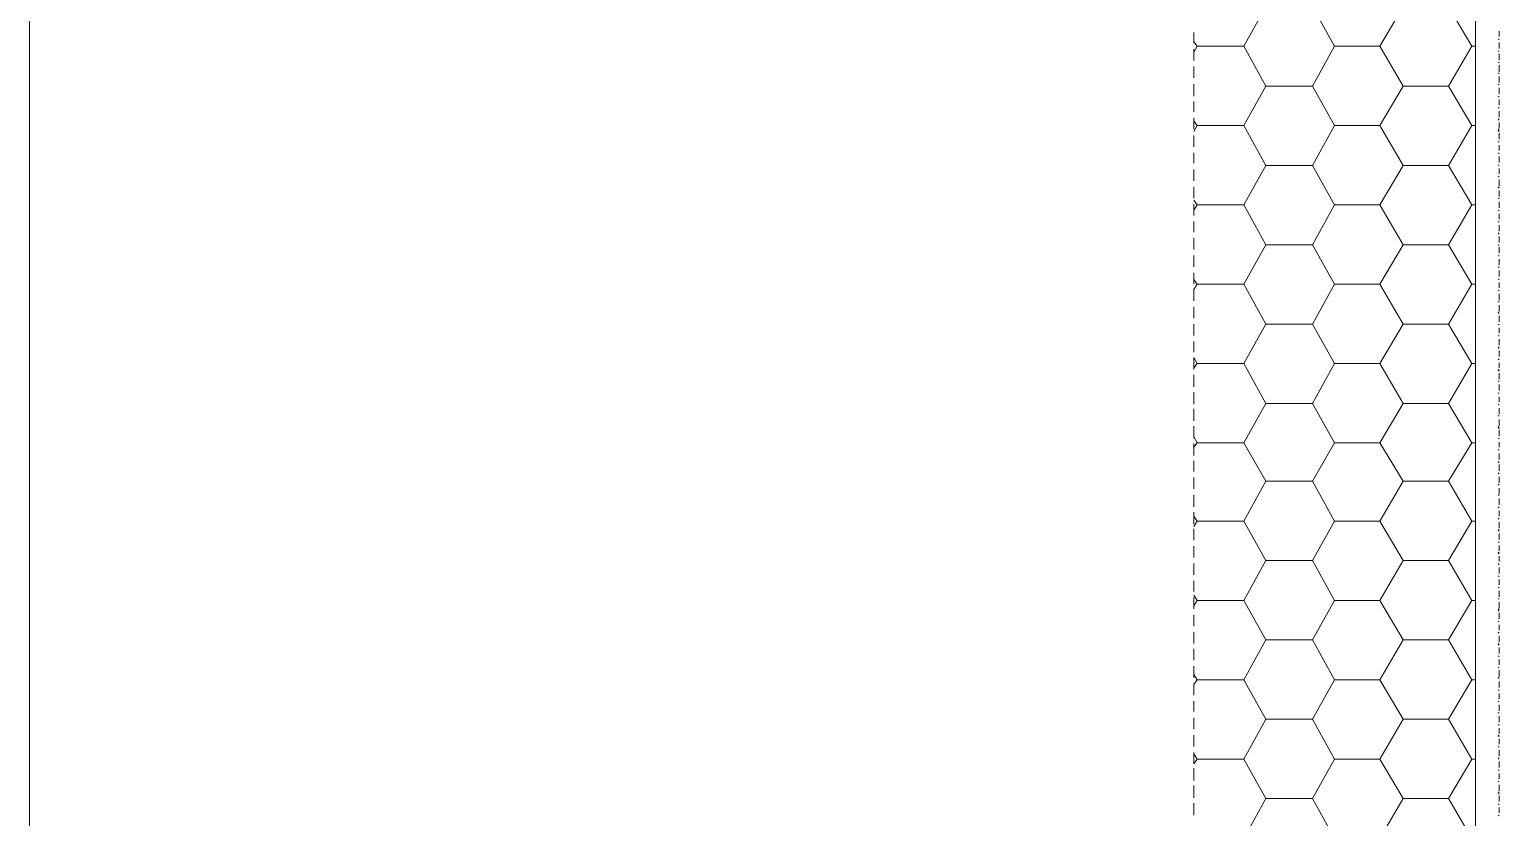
# Model space of a CAD drawing. Header units: millimetres. Extents: x 2928 to 3112, y 1220 to 1280.
# Drawn here: x 3049.205 to 3052.449, y 1269.872 to 1271.597 of the extents above; entities that cross this region are included whole.
import ezdxf

# ---------------------------------------------------------------- set-up
doc = ezdxf.new("R2010")
doc.units = ezdxf.units.MM

msp = doc.modelspace()

# ---------------------------------------------------------------- linework, layer by layer
at = {"color": 7, "linetype": 'Continuous', "lineweight": 20, "true_color": 0x000007}
msp.add_lwpolyline([(3050.32489, 1258.80136), (3049.20514, 1258.80136), (3049.20514, 1278.52352), (3074.72122, 1278.52352), (3074.72122, 1258.80136), (3060.82607, 1258.80136)], dxfattribs=at)
at = {"color": 7, "linetype": 'Continuous', "lineweight": 5, "true_color": 0x000007}
msp.add_lwpolyline([(3051.19324, 1274.95752), (3052.37253, 1274.95752), (3052.37253, 1268.15632), (3051.75559, 1268.15632)], dxfattribs=at)
at = {"color": 9, "linetype": 'Continuous', "lineweight": 13, "true_color": 0xbababa}
for points in [[(3051.86476, 1271.56023), (3051.91272, 1271.64624), (3051.91272, 1271.64624)], [(3052.06324, 1271.56023), (3052.01527, 1271.64624), (3052.01527, 1271.64624)], [(3052.16248, 1271.56023), (3052.21375, 1271.64624), (3052.21375, 1271.64624)], [(3052.36426, 1271.56023), (3052.31299, 1271.64624), (3052.31299, 1271.64624)], [(3051.76221, 1271.56023), (3051.75559, 1271.57016), (3051.75559, 1271.57016)], [(3051.75559, 1271.547), (3051.76221, 1271.56023), (3051.76221, 1271.56023)], [(3051.76221, 1271.56023), (3051.86476, 1271.56023), (3051.86476, 1271.56023)], [(3051.91272, 1271.47257), (3051.86476, 1271.56023), (3051.86476, 1271.56023)], [(3052.01527, 1271.47257), (3052.06324, 1271.56023), (3052.06324, 1271.56023)], [(3052.06324, 1271.56023), (3052.16248, 1271.56023), (3052.16248, 1271.56023)], [(3052.21375, 1271.47257), (3052.16248, 1271.56023), (3052.16248, 1271.56023)], [(3052.31299, 1271.47257), (3052.36426, 1271.56023), (3052.36426, 1271.56023)], [(3052.36426, 1271.56023), (3052.37253, 1271.56023), (3052.37253, 1271.56023)], [(3051.86476, 1271.38656), (3051.91272, 1271.47257), (3051.91272, 1271.47257)], [(3051.91272, 1271.47257), (3052.01527, 1271.47257), (3052.01527, 1271.47257)], [(3052.06324, 1271.38656), (3052.01527, 1271.47257), (3052.01527, 1271.47257)], [(3052.16248, 1271.38656), (3052.21375, 1271.47257), (3052.21375, 1271.47257)], [(3052.21375, 1271.47257), (3052.31299, 1271.47257), (3052.31299, 1271.47257)], [(3052.36426, 1271.38656), (3052.31299, 1271.47257), (3052.31299, 1271.47257)], [(3051.76221, 1271.38656), (3051.75559, 1271.39649), (3051.75559, 1271.39649)], [(3051.75559, 1271.37333), (3051.76221, 1271.38656), (3051.76221, 1271.38656)], [(3051.76221, 1271.38656), (3051.86476, 1271.38656), (3051.86476, 1271.38656)], [(3051.91272, 1271.2989), (3051.86476, 1271.38656), (3051.86476, 1271.38656)], [(3052.01527, 1271.2989), (3052.06324, 1271.38656), (3052.06324, 1271.38656)], [(3052.06324, 1271.38656), (3052.16248, 1271.38656), (3052.16248, 1271.38656)], [(3052.21375, 1271.2989), (3052.16248, 1271.38656), (3052.16248, 1271.38656)], [(3052.31299, 1271.2989), (3052.36426, 1271.38656), (3052.36426, 1271.38656)], [(3052.36426, 1271.38656), (3052.37253, 1271.38656), (3052.37253, 1271.38656)], [(3051.86476, 1271.21289), (3051.91272, 1271.2989), (3051.91272, 1271.2989)], [(3051.91272, 1271.2989), (3052.01527, 1271.2989), (3052.01527, 1271.2989)], [(3052.06324, 1271.21289), (3052.01527, 1271.2989), (3052.01527, 1271.2989)], [(3052.16248, 1271.21289), (3052.21375, 1271.2989), (3052.21375, 1271.2989)], [(3052.21375, 1271.2989), (3052.31299, 1271.2989), (3052.31299, 1271.2989)], [(3052.36426, 1271.21289), (3052.31299, 1271.2989), (3052.31299, 1271.2989)], [(3051.76221, 1271.21289), (3051.75559, 1271.22282), (3051.75559, 1271.22282)], [(3051.75559, 1271.20132), (3051.76221, 1271.21289), (3051.76221, 1271.21289)], [(3051.76221, 1271.21289), (3051.86476, 1271.21289), (3051.86476, 1271.21289)], [(3051.91272, 1271.12523), (3051.86476, 1271.21289), (3051.86476, 1271.21289)], [(3052.01527, 1271.12523), (3052.06324, 1271.21289), (3052.06324, 1271.21289)], [(3052.06324, 1271.21289), (3052.16248, 1271.21289), (3052.16248, 1271.21289)], [(3052.21375, 1271.12523), (3052.16248, 1271.21289), (3052.16248, 1271.21289)], [(3052.31299, 1271.12523), (3052.36426, 1271.21289), (3052.36426, 1271.21289)], [(3052.36426, 1271.21289), (3052.37253, 1271.21289), (3052.37253, 1271.21289)], [(3051.86476, 1271.03922), (3051.91272, 1271.12523), (3051.91272, 1271.12523)], [(3051.91272, 1271.12523), (3052.01527, 1271.12523), (3052.01527, 1271.12523)], [(3052.06324, 1271.03922), (3052.01527, 1271.12523), (3052.01527, 1271.12523)], [(3052.16248, 1271.03922), (3052.21375, 1271.12523), (3052.21375, 1271.12523)], [(3052.21375, 1271.12523), (3052.31299, 1271.12523), (3052.31299, 1271.12523)], [(3052.36426, 1271.03922), (3052.31299, 1271.12523), (3052.31299, 1271.12523)], [(3051.76221, 1271.03922), (3051.75559, 1271.04915), (3051.75559, 1271.04915)], [(3051.75559, 1271.02765), (3051.76221, 1271.03922), (3051.76221, 1271.03922)], [(3051.76221, 1271.03922), (3051.86476, 1271.03922), (3051.86476, 1271.03922)], [(3051.91272, 1270.95156), (3051.86476, 1271.03922), (3051.86476, 1271.03922)], [(3052.01527, 1270.95156), (3052.06324, 1271.03922), (3052.06324, 1271.03922)], [(3052.06324, 1271.03922), (3052.16248, 1271.03922), (3052.16248, 1271.03922)], [(3052.21375, 1270.95156), (3052.16248, 1271.03922), (3052.16248, 1271.03922)], [(3052.31299, 1270.95156), (3052.36426, 1271.03922), (3052.36426, 1271.03922)], [(3052.36426, 1271.03922), (3052.37253, 1271.03922), (3052.37253, 1271.03922)], [(3051.86476, 1270.86556), (3051.91272, 1270.95156), (3051.91272, 1270.95156)], [(3051.91272, 1270.95156), (3052.01527, 1270.95156), (3052.01527, 1270.95156)], [(3052.06324, 1270.86556), (3052.01527, 1270.95156), (3052.01527, 1270.95156)], [(3052.16248, 1270.86556), (3052.21375, 1270.95156), (3052.21375, 1270.95156)], [(3052.21375, 1270.95156), (3052.31299, 1270.95156), (3052.31299, 1270.95156)], [(3052.36426, 1270.86556), (3052.31299, 1270.95156), (3052.31299, 1270.95156)], [(3051.76221, 1270.86556), (3051.75559, 1270.87879), (3051.75559, 1270.87879)], [(3051.75559, 1270.85563), (3051.76221, 1270.86556), (3051.76221, 1270.86556)], [(3051.76221, 1270.86556), (3051.86476, 1270.86556), (3051.86476, 1270.86556)], [(3051.91272, 1270.77789), (3051.86476, 1270.86556), (3051.86476, 1270.86556)], [(3052.01527, 1270.77789), (3052.06324, 1270.86556), (3052.06324, 1270.86556)], [(3052.06324, 1270.86556), (3052.16248, 1270.86556), (3052.16248, 1270.86556)], [(3052.21375, 1270.77789), (3052.16248, 1270.86556), (3052.16248, 1270.86556)], [(3052.31299, 1270.77789), (3052.36426, 1270.86556), (3052.36426, 1270.86556)], [(3052.36426, 1270.86556), (3052.37253, 1270.86556), (3052.37253, 1270.86556)], [(3051.86476, 1270.69189), (3051.91272, 1270.77789), (3051.91272, 1270.77789)], [(3051.91272, 1270.77789), (3052.01527, 1270.77789), (3052.01527, 1270.77789)], [(3052.06324, 1270.69189), (3052.01527, 1270.77789), (3052.01527, 1270.77789)], [(3052.16248, 1270.69189), (3052.21375, 1270.77789), (3052.21375, 1270.77789)], [(3052.21375, 1270.77789), (3052.31299, 1270.77789), (3052.31299, 1270.77789)], [(3052.36426, 1270.69189), (3052.31299, 1270.77789), (3052.31299, 1270.77789)], [(3051.76221, 1270.69189), (3051.75559, 1270.70512), (3051.75559, 1270.70512)], [(3051.75559, 1270.68196), (3051.76221, 1270.69189), (3051.76221, 1270.69189)], [(3051.76221, 1270.69189), (3051.86476, 1270.69189), (3051.86476, 1270.69189)], [(3051.91272, 1270.60753), (3051.86476, 1270.69189), (3051.86476, 1270.69189)], [(3052.01527, 1270.60753), (3052.06324, 1270.69189), (3052.06324, 1270.69189)], [(3052.06324, 1270.69189), (3052.16248, 1270.69189), (3052.16248, 1270.69189)], [(3052.21375, 1270.60753), (3052.16248, 1270.69189), (3052.16248, 1270.69189)], [(3052.31299, 1270.60753), (3052.36426, 1270.69189), (3052.36426, 1270.69189)], [(3052.36426, 1270.69189), (3052.37253, 1270.69189), (3052.37253, 1270.69189)], [(3051.86476, 1270.51987), (3051.91272, 1270.60753), (3051.91272, 1270.60753)], [(3051.91272, 1270.60753), (3052.01527, 1270.60753), (3052.01527, 1270.60753)], [(3052.06324, 1270.51987), (3052.01527, 1270.60753), (3052.01527, 1270.60753)], [(3052.16248, 1270.51987), (3052.21375, 1270.60753), (3052.21375, 1270.60753)], [(3052.21375, 1270.60753), (3052.31299, 1270.60753), (3052.31299, 1270.60753)], [(3052.36426, 1270.51987), (3052.31299, 1270.60753), (3052.31299, 1270.60753)], [(3051.76221, 1270.51987), (3051.75559, 1270.53145), (3051.75559, 1270.53145)], [(3051.75559, 1270.50829), (3051.76221, 1270.51987), (3051.76221, 1270.51987)], [(3051.76221, 1270.51987), (3051.86476, 1270.51987), (3051.86476, 1270.51987)], [(3051.91272, 1270.43387), (3051.86476, 1270.51987), (3051.86476, 1270.51987)], [(3052.01527, 1270.43387), (3052.06324, 1270.51987), (3052.06324, 1270.51987)], [(3052.06324, 1270.51987), (3052.16248, 1270.51987), (3052.16248, 1270.51987)], [(3052.21375, 1270.43387), (3052.16248, 1270.51987), (3052.16248, 1270.51987)], [(3052.31299, 1270.43387), (3052.36426, 1270.51987), (3052.36426, 1270.51987)], [(3052.36426, 1270.51987), (3052.37253, 1270.51987), (3052.37253, 1270.51987)], [(3051.86476, 1270.3462), (3051.91272, 1270.43387), (3051.91272, 1270.43387)], [(3051.91272, 1270.43387), (3052.01527, 1270.43387), (3052.01527, 1270.43387)], [(3052.06324, 1270.3462), (3052.01527, 1270.43387), (3052.01527, 1270.43387)], [(3052.16248, 1270.3462), (3052.21375, 1270.43387), (3052.21375, 1270.43387)], [(3052.21375, 1270.43387), (3052.31299, 1270.43387), (3052.31299, 1270.43387)], [(3052.36426, 1270.3462), (3052.31299, 1270.43387), (3052.31299, 1270.43387)], [(3051.76221, 1270.3462), (3051.75559, 1270.35778), (3051.75559, 1270.35778)], [(3051.75559, 1270.33463), (3051.76221, 1270.3462), (3051.76221, 1270.3462)], [(3051.76221, 1270.3462), (3051.86476, 1270.3462), (3051.86476, 1270.3462)], [(3051.91272, 1270.2602), (3051.86476, 1270.3462), (3051.86476, 1270.3462)], [(3052.01527, 1270.2602), (3052.06324, 1270.3462), (3052.06324, 1270.3462)], [(3052.06324, 1270.3462), (3052.16248, 1270.3462), (3052.16248, 1270.3462)], [(3052.21375, 1270.2602), (3052.16248, 1270.3462), (3052.16248, 1270.3462)], [(3052.31299, 1270.2602), (3052.36426, 1270.3462), (3052.36426, 1270.3462)], [(3052.36426, 1270.3462), (3052.37253, 1270.3462), (3052.37253, 1270.3462)], [(3051.86476, 1270.17253), (3051.91272, 1270.2602), (3051.91272, 1270.2602)], [(3051.91272, 1270.2602), (3052.01527, 1270.2602), (3052.01527, 1270.2602)], [(3052.06324, 1270.17253), (3052.01527, 1270.2602), (3052.01527, 1270.2602)], [(3052.16248, 1270.17253), (3052.21375, 1270.2602), (3052.21375, 1270.2602)], [(3052.21375, 1270.2602), (3052.31299, 1270.2602), (3052.31299, 1270.2602)], [(3052.36426, 1270.17253), (3052.31299, 1270.2602), (3052.31299, 1270.2602)], [(3051.76221, 1270.17253), (3051.75559, 1270.18411), (3051.75559, 1270.18411)], [(3051.75559, 1270.16261), (3051.76221, 1270.17253), (3051.76221, 1270.17253)], [(3051.76221, 1270.17253), (3051.86476, 1270.17253), (3051.86476, 1270.17253)], [(3051.91272, 1270.08653), (3051.86476, 1270.17253), (3051.86476, 1270.17253)], [(3052.01527, 1270.08653), (3052.06324, 1270.17253), (3052.06324, 1270.17253)], [(3052.06324, 1270.17253), (3052.16248, 1270.17253), (3052.16248, 1270.17253)], [(3052.21375, 1270.08653), (3052.16248, 1270.17253), (3052.16248, 1270.17253)], [(3052.31299, 1270.08653), (3052.36426, 1270.17253), (3052.36426, 1270.17253)], [(3052.36426, 1270.17253), (3052.37253, 1270.17253), (3052.37253, 1270.17253)], [(3051.86476, 1269.99887), (3051.91272, 1270.08653), (3051.91272, 1270.08653)], [(3051.91272, 1270.08653), (3052.01527, 1270.08653), (3052.01527, 1270.08653)], [(3052.06324, 1269.99887), (3052.01527, 1270.08653), (3052.01527, 1270.08653)], [(3052.16248, 1269.99887), (3052.21375, 1270.08653), (3052.21375, 1270.08653)], [(3052.21375, 1270.08653), (3052.31299, 1270.08653), (3052.31299, 1270.08653)], [(3052.36426, 1269.99887), (3052.31299, 1270.08653), (3052.31299, 1270.08653)], [(3051.76221, 1269.99887), (3051.75559, 1270.01044), (3051.75559, 1270.01044)], [(3051.75559, 1269.98894), (3051.76221, 1269.99887), (3051.76221, 1269.99887)], [(3051.76221, 1269.99887), (3051.86476, 1269.99887), (3051.86476, 1269.99887)], [(3051.91272, 1269.91286), (3051.86476, 1269.99887), (3051.86476, 1269.99887)], [(3052.01527, 1269.91286), (3052.06324, 1269.99887), (3052.06324, 1269.99887)], [(3052.06324, 1269.99887), (3052.16248, 1269.99887), (3052.16248, 1269.99887)], [(3052.21375, 1269.91286), (3052.16248, 1269.99887), (3052.16248, 1269.99887)], [(3052.31299, 1269.91286), (3052.36426, 1269.99887), (3052.36426, 1269.99887)], [(3052.36426, 1269.99887), (3052.37253, 1269.99887), (3052.37253, 1269.99887)], [(3051.86476, 1269.8252), (3051.91272, 1269.91286), (3051.91272, 1269.91286)], [(3051.91272, 1269.91286), (3052.01527, 1269.91286), (3052.01527, 1269.91286)], [(3052.06324, 1269.8252), (3052.01527, 1269.91286), (3052.01527, 1269.91286)], [(3052.16248, 1269.8252), (3052.21375, 1269.91286), (3052.21375, 1269.91286)], [(3052.21375, 1269.91286), (3052.31299, 1269.91286), (3052.31299, 1269.91286)], [(3052.36426, 1269.8252), (3052.31299, 1269.91286), (3052.31299, 1269.91286)]]:
    msp.add_lwpolyline(points, dxfattribs=at)
at = {"color": 252, "linetype": 'Continuous', "lineweight": 13, "true_color": 0x989898}
for points in [[(3051.75559, 1271.59), (3051.75559, 1271.56685), (3051.75559, 1271.56685)], [(3052.42381, 1271.57512), (3052.42215, 1271.57677), (3052.42215, 1271.57677)], [(3052.42381, 1271.57512), (3052.42215, 1271.57677), (3052.42215, 1271.57677)], [(3052.42381, 1271.58173), (3052.42381, 1271.59331), (3052.42381, 1271.59331)], [(3052.42381, 1271.58173), (3052.42381, 1271.59331), (3052.42381, 1271.59331)], [(3051.75559, 1271.55362), (3051.75559, 1271.52881), (3051.75559, 1271.52881)], [(3052.42381, 1271.54865), (3052.42215, 1271.55031), (3052.42215, 1271.55031)], [(3052.42381, 1271.54865), (3052.42215, 1271.55031), (3052.42215, 1271.55031)], [(3052.42381, 1271.55527), (3052.42381, 1271.5685), (3052.42381, 1271.5685)], [(3052.42381, 1271.55527), (3052.42381, 1271.5685), (3052.42381, 1271.5685)], [(3052.42381, 1271.53046), (3052.42381, 1271.54369), (3052.42381, 1271.54369)], [(3052.42381, 1271.53046), (3052.42381, 1271.54369), (3052.42381, 1271.54369)], [(3051.75559, 1271.51557), (3051.75559, 1271.49076), (3051.75559, 1271.49076)], [(3052.42381, 1271.52384), (3052.42215, 1271.5255), (3052.42215, 1271.5255)], [(3052.42381, 1271.52384), (3052.42215, 1271.5255), (3052.42215, 1271.5255)], [(3052.42381, 1271.5073), (3052.42381, 1271.51888), (3052.42381, 1271.51888)], [(3052.42381, 1271.504), (3052.42381, 1271.51723), (3052.42381, 1271.51723)], [(3051.75559, 1271.47753), (3051.75559, 1271.45107), (3051.75559, 1271.45107)], [(3052.42381, 1271.50069), (3052.42215, 1271.50234), (3052.42215, 1271.50234)], [(3052.42381, 1271.50069), (3052.42215, 1271.50234), (3052.42215, 1271.50234)], [(3052.42381, 1271.47588), (3052.42215, 1271.47753), (3052.42215, 1271.47753)], [(3052.42381, 1271.47588), (3052.42215, 1271.47753), (3052.42215, 1271.47753)], [(3052.42381, 1271.48084), (3052.42381, 1271.49407), (3052.42381, 1271.49407)], [(3052.42381, 1271.48084), (3052.42381, 1271.49407), (3052.42381, 1271.49407)], [(3052.42381, 1271.44941), (3052.42215, 1271.45107), (3052.42215, 1271.45107)], [(3052.42381, 1271.44941), (3052.42215, 1271.45107), (3052.42215, 1271.45107)], [(3052.42381, 1271.45603), (3052.42381, 1271.46926), (3052.42381, 1271.46926)], [(3052.42381, 1271.45603), (3052.42381, 1271.46926), (3052.42381, 1271.46926)], [(3052.42381, 1271.43122), (3052.42381, 1271.4428), (3052.42381, 1271.4428)], [(3052.42381, 1271.43122), (3052.42381, 1271.4428), (3052.42381, 1271.4428)], [(3051.75559, 1271.43949), (3051.75559, 1271.41633), (3051.75559, 1271.41633)], [(3052.42381, 1271.4246), (3052.42215, 1271.42626), (3052.42215, 1271.42626)], [(3052.42381, 1271.4246), (3052.42215, 1271.42626), (3052.42215, 1271.42626)], [(3052.42381, 1271.40476), (3052.42381, 1271.41799), (3052.42381, 1271.41799)], [(3052.42381, 1271.40476), (3052.42381, 1271.41799), (3052.42381, 1271.41799)], [(3051.75559, 1271.4031), (3051.75559, 1271.37829), (3051.75559, 1271.37829)], [(3052.42381, 1271.39814), (3052.42215, 1271.40145), (3052.42215, 1271.40145)], [(3052.42381, 1271.39814), (3052.42215, 1271.40145), (3052.42215, 1271.40145)], [(3052.42381, 1271.37498), (3052.42215, 1271.37829), (3052.42215, 1271.37829)], [(3052.42381, 1271.37995), (3052.42381, 1271.39318), (3052.42381, 1271.39318)], [(3052.42381, 1271.3816), (3052.42381, 1271.39318), (3052.42381, 1271.39318)], [(3051.75559, 1271.36506), (3051.75559, 1271.34025), (3051.75559, 1271.34025)], [(3052.42381, 1271.37333), (3052.42215, 1271.37498), (3052.42215, 1271.37498)], [(3052.42381, 1271.35017), (3052.42215, 1271.35183), (3052.42215, 1271.35183)], [(3052.42381, 1271.35017), (3052.42215, 1271.35183), (3052.42215, 1271.35183)], [(3052.42381, 1271.35679), (3052.42381, 1271.37002), (3052.42381, 1271.37002)], [(3052.42381, 1271.35679), (3052.42381, 1271.37002), (3052.42381, 1271.37002)], [(3052.42381, 1271.33198), (3052.42381, 1271.34356), (3052.42381, 1271.34356)], [(3052.42381, 1271.33198), (3052.42381, 1271.34356), (3052.42381, 1271.34356)], [(3051.75559, 1271.32702), (3051.75559, 1271.30386), (3051.75559, 1271.30386)], [(3052.42381, 1271.32536), (3052.42215, 1271.32702), (3052.42215, 1271.32702)], [(3052.42381, 1271.32536), (3052.42215, 1271.32702), (3052.42215, 1271.32702)], [(3052.42381, 1271.30552), (3052.42381, 1271.31875), (3052.42381, 1271.31875)], [(3052.42381, 1271.30552), (3052.42381, 1271.31875), (3052.42381, 1271.31875)], [(3051.75559, 1271.29063), (3051.75559, 1271.26582), (3051.75559, 1271.26582)], [(3052.42381, 1271.2989), (3052.42215, 1271.30055), (3052.42215, 1271.30055)], [(3052.42381, 1271.2989), (3052.42215, 1271.30055), (3052.42215, 1271.30055)], [(3052.42381, 1271.28071), (3052.42381, 1271.29229), (3052.42381, 1271.29229)], [(3052.42381, 1271.28071), (3052.42381, 1271.29229), (3052.42381, 1271.29229)], [(3051.75559, 1271.25259), (3051.75559, 1271.22778), (3051.75559, 1271.22778)], [(3052.42381, 1271.27409), (3052.42215, 1271.27575), (3052.42215, 1271.27575)], [(3052.42381, 1271.27409), (3052.42215, 1271.27575), (3052.42215, 1271.27575)], [(3052.42381, 1271.25094), (3052.42215, 1271.25259), (3052.42215, 1271.25259)], [(3052.42381, 1271.24928), (3052.42215, 1271.25094), (3052.42215, 1271.25094)], [(3052.42381, 1271.25424), (3052.42381, 1271.26748), (3052.42381, 1271.26748)], [(3052.42381, 1271.25755), (3052.42381, 1271.26748), (3052.42381, 1271.26748)], [(3051.75559, 1271.21455), (3051.75559, 1271.18974), (3051.75559, 1271.18974)], [(3052.42381, 1271.22613), (3052.42215, 1271.22778), (3052.42215, 1271.22778)], [(3052.42381, 1271.22613), (3052.42215, 1271.22778), (3052.42215, 1271.22778)], [(3052.42381, 1271.23109), (3052.42381, 1271.24432), (3052.42381, 1271.24432)], [(3052.42381, 1271.23109), (3052.42381, 1271.24267), (3052.42381, 1271.24267)], [(3052.42381, 1271.20628), (3052.42381, 1271.21951), (3052.42381, 1271.21951)], [(3052.42381, 1271.20628), (3052.42381, 1271.21951), (3052.42381, 1271.21951)], [(3052.42381, 1271.19966), (3052.42215, 1271.20132), (3052.42215, 1271.20132)], [(3052.42381, 1271.19966), (3052.42215, 1271.20132), (3052.42215, 1271.20132)], [(3052.42381, 1271.18147), (3052.42381, 1271.19305), (3052.42381, 1271.19305)], [(3052.42381, 1271.18147), (3052.42381, 1271.19305), (3052.42381, 1271.19305)], [(3051.75559, 1271.17651), (3051.75559, 1271.15335), (3051.75559, 1271.15335)], [(3052.42381, 1271.17485), (3052.42215, 1271.17651), (3052.42215, 1271.17651)], [(3052.42381, 1271.17485), (3052.42215, 1271.17651), (3052.42215, 1271.17651)], [(3052.42381, 1271.14839), (3052.42215, 1271.1517), (3052.42215, 1271.1517)], [(3052.42381, 1271.14839), (3052.42215, 1271.1517), (3052.42215, 1271.1517)], [(3052.42381, 1271.155), (3052.42381, 1271.16824), (3052.42381, 1271.16824)], [(3052.42381, 1271.155), (3052.42381, 1271.16824), (3052.42381, 1271.16824)], [(3051.75559, 1271.14012), (3051.75559, 1271.11531), (3051.75559, 1271.11531)], [(3052.42381, 1271.12358), (3052.42215, 1271.12523), (3052.42215, 1271.12523)], [(3052.42381, 1271.12358), (3052.42215, 1271.12523), (3052.42215, 1271.12523)], [(3052.42381, 1271.13019), (3052.42381, 1271.14343), (3052.42381, 1271.14343)], [(3052.42381, 1271.13019), (3052.42381, 1271.14343), (3052.42381, 1271.14343)], [(3052.42381, 1271.10704), (3052.42381, 1271.12027), (3052.42381, 1271.12027)], [(3052.42381, 1271.10704), (3052.42381, 1271.11696), (3052.42381, 1271.11696)], [(3051.75559, 1271.10208), (3051.75559, 1271.07727), (3051.75559, 1271.07727)], [(3052.42381, 1271.10042), (3052.42215, 1271.10208), (3052.42215, 1271.10208)], [(3052.42381, 1271.10042), (3052.42215, 1271.10208), (3052.42215, 1271.10208)], [(3052.42381, 1271.08057), (3052.42381, 1271.09381), (3052.42381, 1271.09381)], [(3052.42381, 1271.08057), (3052.42381, 1271.09381), (3052.42381, 1271.09381)], [(3051.75559, 1271.06403), (3051.75559, 1271.03922), (3051.75559, 1271.03922)], [(3052.42381, 1271.07561), (3052.42215, 1271.07727), (3052.42215, 1271.07727)], [(3052.42381, 1271.07561), (3052.42215, 1271.07727), (3052.42215, 1271.07727)], [(3052.42381, 1271.05576), (3052.42381, 1271.069), (3052.42381, 1271.069)], [(3052.42381, 1271.05576), (3052.42381, 1271.069), (3052.42381, 1271.069)], [(3051.75559, 1271.02765), (3051.75559, 1271.00284), (3051.75559, 1271.00284)], [(3052.42381, 1271.04915), (3052.42215, 1271.0508), (3052.42215, 1271.0508)], [(3052.42381, 1271.04915), (3052.42215, 1271.0508), (3052.42215, 1271.0508)], [(3052.42381, 1271.02434), (3052.42215, 1271.02599), (3052.42215, 1271.02599)], [(3052.42381, 1271.02434), (3052.42215, 1271.02599), (3052.42215, 1271.02599)], [(3052.42381, 1271.03095), (3052.42381, 1271.04253), (3052.42381, 1271.04253)], [(3052.42381, 1271.03095), (3052.42381, 1271.04253), (3052.42381, 1271.04253)], [(3051.75559, 1270.98961), (3051.75559, 1270.9648), (3051.75559, 1270.9648)], [(3052.42381, 1270.99953), (3052.42215, 1271.00118), (3052.42215, 1271.00118)], [(3052.42381, 1270.99953), (3052.42215, 1271.00118), (3052.42215, 1271.00118)], [(3052.42381, 1271.00449), (3052.42381, 1271.01772), (3052.42381, 1271.01772)], [(3052.42381, 1271.00449), (3052.42381, 1271.01772), (3052.42381, 1271.01772)], [(3052.42381, 1270.97968), (3052.42381, 1270.99291), (3052.42381, 1270.99291)], [(3052.42381, 1270.98134), (3052.42381, 1270.99291), (3052.42381, 1270.99291)], [(3052.42381, 1270.97472), (3052.42215, 1270.97803), (3052.42215, 1270.97803)], [(3052.42381, 1270.97472), (3052.42215, 1270.97803), (3052.42215, 1270.97803)], [(3052.42381, 1270.95653), (3052.42381, 1270.96976), (3052.42381, 1270.96976)], [(3052.42381, 1270.95653), (3052.42381, 1270.96976), (3052.42381, 1270.96976)], [(3051.75559, 1270.95156), (3051.75559, 1270.92675), (3051.75559, 1270.92675)], [(3052.42381, 1270.94991), (3052.42215, 1270.95156), (3052.42215, 1270.95156)], [(3052.42381, 1270.94991), (3052.42215, 1270.95156), (3052.42215, 1270.95156)], [(3052.42381, 1270.9251), (3052.42215, 1270.92675), (3052.42215, 1270.92675)], [(3052.42381, 1270.9251), (3052.42215, 1270.92675), (3052.42215, 1270.92675)], [(3052.42381, 1270.93172), (3052.42381, 1270.94329), (3052.42381, 1270.94329)], [(3052.42381, 1270.93172), (3052.42381, 1270.94329), (3052.42381, 1270.94329)], [(3051.75559, 1270.91352), (3051.75559, 1270.89037), (3051.75559, 1270.89037)], [(3052.42381, 1270.89864), (3052.42215, 1270.90194), (3052.42215, 1270.90194)], [(3052.42381, 1270.89864), (3052.42215, 1270.90194), (3052.42215, 1270.90194)], [(3052.42381, 1270.90525), (3052.42381, 1270.91848), (3052.42381, 1270.91848)], [(3052.42381, 1270.90525), (3052.42381, 1270.91848), (3052.42381, 1270.91848)], [(3052.42381, 1270.88044), (3052.42381, 1270.89367), (3052.42381, 1270.89367)], [(3052.42381, 1270.88044), (3052.42381, 1270.89367), (3052.42381, 1270.89367)], [(3051.75559, 1270.87879), (3051.75559, 1270.85232), (3051.75559, 1270.85232)], [(3052.42381, 1270.87383), (3052.42215, 1270.87548), (3052.42215, 1270.87548)], [(3052.42381, 1270.87383), (3052.42215, 1270.87548), (3052.42215, 1270.87548)], [(3052.42381, 1270.85563), (3052.42381, 1270.86721), (3052.42381, 1270.86721)], [(3052.42381, 1270.85729), (3052.42381, 1270.86721), (3052.42381, 1270.86721)], [(3051.75559, 1270.84075), (3051.75559, 1270.81428), (3051.75559, 1270.81428)], [(3052.42381, 1270.85067), (3052.42215, 1270.85232), (3052.42215, 1270.85232)], [(3052.42381, 1270.84902), (3052.42215, 1270.85067), (3052.42215, 1270.85067)], [(3052.42381, 1270.82586), (3052.42215, 1270.82751), (3052.42215, 1270.82751)], [(3052.42381, 1270.82586), (3052.42215, 1270.82751), (3052.42215, 1270.82751)], [(3052.42381, 1270.83082), (3052.42381, 1270.84405), (3052.42381, 1270.84405)], [(3052.42381, 1270.83082), (3052.42381, 1270.8424), (3052.42381, 1270.8424)], [(3051.75559, 1270.8027), (3051.75559, 1270.77624), (3051.75559, 1270.77624)], [(3052.42381, 1270.7994), (3052.42215, 1270.80105), (3052.42215, 1270.80105)], [(3052.42381, 1270.7994), (3052.42215, 1270.80105), (3052.42215, 1270.80105)], [(3052.42381, 1270.80601), (3052.42381, 1270.81924), (3052.42381, 1270.81924)], [(3052.42381, 1270.80601), (3052.42381, 1270.81924), (3052.42381, 1270.81924)], [(3052.42381, 1270.7812), (3052.42381, 1270.79278), (3052.42381, 1270.79278)], [(3052.42381, 1270.7812), (3052.42381, 1270.79278), (3052.42381, 1270.79278)], [(3051.75559, 1270.76632), (3051.75559, 1270.73985), (3051.75559, 1270.73985)], [(3052.42381, 1270.77459), (3052.42215, 1270.77624), (3052.42215, 1270.77624)], [(3052.42381, 1270.77459), (3052.42215, 1270.77624), (3052.42215, 1270.77624)], [(3052.42381, 1270.75474), (3052.42381, 1270.76797), (3052.42381, 1270.76797)], [(3052.42381, 1270.75474), (3052.42381, 1270.76797), (3052.42381, 1270.76797)], [(3051.75559, 1270.72828), (3051.75559, 1270.70181), (3051.75559, 1270.70181)], [(3052.42381, 1270.74978), (3052.42215, 1270.75143), (3052.42215, 1270.75143)], [(3052.42381, 1270.74978), (3052.42215, 1270.75143), (3052.42215, 1270.75143)], [(3052.42381, 1270.72497), (3052.42215, 1270.72828), (3052.42215, 1270.72828)], [(3052.42381, 1270.72993), (3052.42381, 1270.74316), (3052.42381, 1270.74316)], [(3052.42381, 1270.72993), (3052.42381, 1270.74316), (3052.42381, 1270.74316)], [(3052.42381, 1270.72331), (3052.42215, 1270.72497), (3052.42215, 1270.72497)], [(3052.42381, 1270.70016), (3052.42215, 1270.70181), (3052.42215, 1270.70181)], [(3052.42381, 1270.70016), (3052.42215, 1270.70181), (3052.42215, 1270.70181)], [(3052.42381, 1270.70677), (3052.42381, 1270.72001), (3052.42381, 1270.72001)], [(3052.42381, 1270.70677), (3052.42381, 1270.7167), (3052.42381, 1270.7167)], [(3051.75559, 1270.69023), (3051.75559, 1270.66377), (3051.75559, 1270.66377)], [(3052.42381, 1270.67535), (3052.42215, 1270.677), (3052.42215, 1270.677)], [(3052.42381, 1270.67535), (3052.42215, 1270.677), (3052.42215, 1270.677)], [(3052.42381, 1270.68196), (3052.42381, 1270.69354), (3052.42381, 1270.69354)], [(3052.42381, 1270.68196), (3052.42381, 1270.69354), (3052.42381, 1270.69354)], [(3052.42381, 1270.6555), (3052.42381, 1270.66873), (3052.42381, 1270.66873)], [(3052.42381, 1270.6555), (3052.42381, 1270.66873), (3052.42381, 1270.66873)], [(3051.75559, 1270.65219), (3051.75559, 1270.62904), (3051.75559, 1270.62904)], [(3052.42381, 1270.64888), (3052.42215, 1270.65054), (3052.42215, 1270.65054)], [(3052.42381, 1270.64888), (3052.42215, 1270.65054), (3052.42215, 1270.65054)], [(3052.42381, 1270.63069), (3052.42381, 1270.64392), (3052.42381, 1270.64392)], [(3052.42381, 1270.63069), (3052.42381, 1270.64392), (3052.42381, 1270.64392)], [(3051.75559, 1270.6158), (3051.75559, 1270.59099), (3051.75559, 1270.59099)], [(3052.42381, 1270.62407), (3052.42215, 1270.62573), (3052.42215, 1270.62573)], [(3052.42381, 1270.62407), (3052.42215, 1270.62573), (3052.42215, 1270.62573)], [(3052.42381, 1270.59926), (3052.42215, 1270.60092), (3052.42215, 1270.60092)], [(3052.42381, 1270.59926), (3052.42215, 1270.60092), (3052.42215, 1270.60092)], [(3052.42381, 1270.60423), (3052.42381, 1270.61746), (3052.42381, 1270.61746)], [(3052.42381, 1270.60423), (3052.42381, 1270.61746), (3052.42381, 1270.61746)], [(3051.75559, 1270.57776), (3051.75559, 1270.5513), (3051.75559, 1270.5513)], [(3052.42381, 1270.57611), (3052.42215, 1270.57776), (3052.42215, 1270.57776)], [(3052.42381, 1270.57611), (3052.42215, 1270.57776), (3052.42215, 1270.57776)], [(3052.42381, 1270.57942), (3052.42381, 1270.59265), (3052.42381, 1270.59265)], [(3052.42381, 1270.58107), (3052.42381, 1270.59265), (3052.42381, 1270.59265)], [(3052.42381, 1270.55626), (3052.42381, 1270.56949), (3052.42381, 1270.56949)], [(3052.42381, 1270.55626), (3052.42381, 1270.56949), (3052.42381, 1270.56949)], [(3051.75559, 1270.53972), (3051.75559, 1270.51326), (3051.75559, 1270.51326)], [(3052.42381, 1270.54964), (3052.42215, 1270.5513), (3052.42215, 1270.5513)], [(3052.42381, 1270.54964), (3052.42215, 1270.5513), (3052.42215, 1270.5513)], [(3052.42381, 1270.53145), (3052.42381, 1270.54303), (3052.42381, 1270.54303)], [(3052.42381, 1270.53145), (3052.42381, 1270.54303), (3052.42381, 1270.54303)], [(3051.75559, 1270.50333), (3051.75559, 1270.47852), (3051.75559, 1270.47852)], [(3052.42381, 1270.52483), (3052.42215, 1270.52649), (3052.42215, 1270.52649)], [(3052.42381, 1270.52483), (3052.42215, 1270.52649), (3052.42215, 1270.52649)], [(3052.42381, 1270.49837), (3052.42215, 1270.50168), (3052.42215, 1270.50168)], [(3052.42381, 1270.49837), (3052.42215, 1270.50168), (3052.42215, 1270.50168)], [(3052.42381, 1270.50499), (3052.42381, 1270.51822), (3052.42381, 1270.51822)], [(3052.42381, 1270.50499), (3052.42381, 1270.51822), (3052.42381, 1270.51822)], [(3052.42381, 1270.47356), (3052.42215, 1270.47521), (3052.42215, 1270.47521)], [(3052.42381, 1270.47356), (3052.42215, 1270.47521), (3052.42215, 1270.47521)], [(3052.42381, 1270.48018), (3052.42381, 1270.49341), (3052.42381, 1270.49341)], [(3052.42381, 1270.48018), (3052.42381, 1270.49341), (3052.42381, 1270.49341)], [(3051.75559, 1270.46529), (3051.75559, 1270.44048), (3051.75559, 1270.44048)], [(3052.42381, 1270.4504), (3052.42215, 1270.45206), (3052.42215, 1270.45206)], [(3052.42381, 1270.44875), (3052.42215, 1270.4504), (3052.42215, 1270.4504)], [(3052.42381, 1270.45537), (3052.42381, 1270.46694), (3052.42381, 1270.46694)], [(3052.42381, 1270.45702), (3052.42381, 1270.46694), (3052.42381, 1270.46694)], [(3052.42381, 1270.43221), (3052.42381, 1270.44379), (3052.42381, 1270.44379)], [(3052.42381, 1270.43221), (3052.42381, 1270.44379), (3052.42381, 1270.44379)], [(3051.75559, 1270.42725), (3051.75559, 1270.40244), (3051.75559, 1270.40244)], [(3052.42381, 1270.4256), (3052.42215, 1270.42725), (3052.42215, 1270.42725)], [(3052.42381, 1270.4256), (3052.42215, 1270.42725), (3052.42215, 1270.42725)], [(3052.42381, 1270.40575), (3052.42381, 1270.41898), (3052.42381, 1270.41898)], [(3052.42381, 1270.40575), (3052.42381, 1270.41898), (3052.42381, 1270.41898)], [(3051.75559, 1270.38921), (3051.75559, 1270.36605), (3051.75559, 1270.36605)], [(3052.42381, 1270.39913), (3052.42215, 1270.40079), (3052.42215, 1270.40079)], [(3052.42381, 1270.39913), (3052.42215, 1270.40079), (3052.42215, 1270.40079)], [(3052.42381, 1270.37432), (3052.42215, 1270.37598), (3052.42215, 1270.37598)], [(3052.42381, 1270.37432), (3052.42215, 1270.37598), (3052.42215, 1270.37598)], [(3052.42381, 1270.38094), (3052.42381, 1270.39252), (3052.42381, 1270.39252)], [(3052.42381, 1270.38094), (3052.42381, 1270.39252), (3052.42381, 1270.39252)], [(3051.75559, 1270.35282), (3051.75559, 1270.32801), (3051.75559, 1270.32801)], [(3052.42381, 1270.34951), (3052.42215, 1270.35117), (3052.42215, 1270.35117)], [(3052.42381, 1270.34951), (3052.42215, 1270.35117), (3052.42215, 1270.35117)], [(3052.42381, 1270.35447), (3052.42381, 1270.36771), (3052.42381, 1270.36771)], [(3052.42381, 1270.35447), (3052.42381, 1270.36771), (3052.42381, 1270.36771)], [(3052.42381, 1270.32966), (3052.42381, 1270.3429), (3052.42381, 1270.3429)], [(3052.42381, 1270.32966), (3052.42381, 1270.3429), (3052.42381, 1270.3429)], [(3051.75559, 1270.31478), (3051.75559, 1270.28997), (3051.75559, 1270.28997)], [(3052.42381, 1270.32636), (3052.42215, 1270.32801), (3052.42215, 1270.32801)], [(3052.42381, 1270.32305), (3052.42215, 1270.3247), (3052.42215, 1270.3247)], [(3052.42381, 1270.30651), (3052.42381, 1270.31974), (3052.42381, 1270.31974)], [(3052.42381, 1270.30651), (3052.42381, 1270.31643), (3052.42381, 1270.31643)], [(3051.75559, 1270.27674), (3051.75559, 1270.25193), (3051.75559, 1270.25193)], [(3052.42381, 1270.29989), (3052.42215, 1270.30155), (3052.42215, 1270.30155)], [(3052.42381, 1270.29989), (3052.42215, 1270.30155), (3052.42215, 1270.30155)], [(3052.42381, 1270.27508), (3052.42215, 1270.27674), (3052.42215, 1270.27674)], [(3052.42381, 1270.27508), (3052.42215, 1270.27674), (3052.42215, 1270.27674)], [(3052.42381, 1270.2817), (3052.42381, 1270.29328), (3052.42381, 1270.29328)], [(3052.42381, 1270.2817), (3052.42381, 1270.29328), (3052.42381, 1270.29328)], [(3052.42381, 1270.24862), (3052.42215, 1270.25193), (3052.42215, 1270.25193)], [(3052.42381, 1270.24862), (3052.42215, 1270.25193), (3052.42215, 1270.25193)], [(3052.42381, 1270.25523), (3052.42381, 1270.26847), (3052.42381, 1270.26847)], [(3052.42381, 1270.25523), (3052.42381, 1270.26847), (3052.42381, 1270.26847)], [(3052.42381, 1270.23042), (3052.42381, 1270.24366), (3052.42381, 1270.24366)], [(3052.42381, 1270.23042), (3052.42381, 1270.24366), (3052.42381, 1270.24366)], [(3051.75559, 1270.24035), (3051.75559, 1270.21554), (3051.75559, 1270.21554)], [(3052.42381, 1270.22381), (3052.42215, 1270.22546), (3052.42215, 1270.22546)], [(3052.42381, 1270.22381), (3052.42215, 1270.22546), (3052.42215, 1270.22546)], [(3052.42381, 1270.20561), (3052.42381, 1270.21719), (3052.42381, 1270.21719)], [(3052.42381, 1270.20561), (3052.42381, 1270.21719), (3052.42381, 1270.21719)], [(3051.75559, 1270.20231), (3051.75559, 1270.1775), (3051.75559, 1270.1775)], [(3052.42381, 1270.199), (3052.42215, 1270.20065), (3052.42215, 1270.20065)], [(3052.42381, 1270.199), (3052.42215, 1270.20065), (3052.42215, 1270.20065)], [(3052.42381, 1270.17584), (3052.42215, 1270.1775), (3052.42215, 1270.1775)], [(3052.42381, 1270.17584), (3052.42215, 1270.1775), (3052.42215, 1270.1775)], [(3052.42381, 1270.1808), (3052.42381, 1270.19404), (3052.42381, 1270.19404)], [(3052.42381, 1270.17915), (3052.42381, 1270.19238), (3052.42381, 1270.19238)], [(3051.75559, 1270.16426), (3051.75559, 1270.13946), (3051.75559, 1270.13946)], [(3052.42381, 1270.14938), (3052.42215, 1270.15103), (3052.42215, 1270.15103)], [(3052.42381, 1270.14938), (3052.42215, 1270.15103), (3052.42215, 1270.15103)], [(3052.42381, 1270.156), (3052.42381, 1270.16923), (3052.42381, 1270.16923)], [(3052.42381, 1270.156), (3052.42381, 1270.16923), (3052.42381, 1270.16923)], [(3051.75559, 1270.12622), (3051.75559, 1270.10307), (3051.75559, 1270.10307)], [(3052.42381, 1270.12457), (3052.42215, 1270.12622), (3052.42215, 1270.12622)], [(3052.42381, 1270.12457), (3052.42215, 1270.12622), (3052.42215, 1270.12622)], [(3052.42381, 1270.13119), (3052.42381, 1270.14276), (3052.42381, 1270.14276)], [(3052.42381, 1270.13119), (3052.42381, 1270.14276), (3052.42381, 1270.14276)], [(3052.42381, 1270.10472), (3052.42381, 1270.11795), (3052.42381, 1270.11795)], [(3052.42381, 1270.10472), (3052.42381, 1270.11795), (3052.42381, 1270.11795)], [(3051.75559, 1270.08984), (3051.75559, 1270.06503), (3051.75559, 1270.06503)], [(3052.42381, 1270.09976), (3052.42215, 1270.10141), (3052.42215, 1270.10141)], [(3052.42381, 1270.09976), (3052.42215, 1270.10141), (3052.42215, 1270.10141)], [(3052.42381, 1270.07991), (3052.42381, 1270.09314), (3052.42381, 1270.09314)], [(3052.42381, 1270.07991), (3052.42381, 1270.09314), (3052.42381, 1270.09314)], [(3051.75559, 1270.05179), (3051.75559, 1270.02698), (3051.75559, 1270.02698)], [(3052.42381, 1270.0733), (3052.42215, 1270.07495), (3052.42215, 1270.07495)], [(3052.42381, 1270.0733), (3052.42215, 1270.07495), (3052.42215, 1270.07495)], [(3052.42381, 1270.05014), (3052.42215, 1270.05179), (3052.42215, 1270.05179)], [(3052.42381, 1270.04849), (3052.42215, 1270.05014), (3052.42215, 1270.05014)], [(3052.42381, 1270.0551), (3052.42381, 1270.06668), (3052.42381, 1270.06668)], [(3052.42381, 1270.05676), (3052.42381, 1270.06668), (3052.42381, 1270.06668)], [(3051.75559, 1270.01375), (3051.75559, 1269.98894), (3051.75559, 1269.98894)], [(3052.42381, 1270.02533), (3052.42215, 1270.02698), (3052.42215, 1270.02698)], [(3052.42381, 1270.02533), (3052.42215, 1270.02698), (3052.42215, 1270.02698)], [(3052.42381, 1270.03195), (3052.42381, 1270.04352), (3052.42381, 1270.04352)], [(3052.42381, 1270.03195), (3052.42381, 1270.04352), (3052.42381, 1270.04352)], [(3052.42381, 1270.00548), (3052.42381, 1270.01871), (3052.42381, 1270.01871)], [(3052.42381, 1270.00548), (3052.42381, 1270.01871), (3052.42381, 1270.01871)], [(3052.42381, 1269.99887), (3052.42215, 1270.00217), (3052.42215, 1270.00217)], [(3052.42381, 1269.99887), (3052.42215, 1270.00217), (3052.42215, 1270.00217)], [(3052.42381, 1269.98067), (3052.42381, 1269.9939), (3052.42381, 1269.9939)], [(3052.42381, 1269.98067), (3052.42381, 1269.9939), (3052.42381, 1269.9939)], [(3051.75559, 1269.97902), (3051.75559, 1269.95255), (3051.75559, 1269.95255)], [(3052.42381, 1269.97406), (3052.42215, 1269.97571), (3052.42215, 1269.97571)], [(3052.42381, 1269.97406), (3052.42215, 1269.97571), (3052.42215, 1269.97571)], [(3052.42381, 1269.94925), (3052.42215, 1269.9509), (3052.42215, 1269.9509)], [(3052.42381, 1269.94925), (3052.42215, 1269.9509), (3052.42215, 1269.9509)], [(3052.42381, 1269.95586), (3052.42381, 1269.96744), (3052.42381, 1269.96744)], [(3052.42381, 1269.95586), (3052.42381, 1269.96744), (3052.42381, 1269.96744)], [(3051.75559, 1269.94098), (3051.75559, 1269.91451), (3051.75559, 1269.91451)], [(3052.42381, 1269.92609), (3052.42215, 1269.92774), (3052.42215, 1269.92774)], [(3052.42381, 1269.92278), (3052.42215, 1269.92444), (3052.42215, 1269.92444)], [(3052.42381, 1269.9294), (3052.42381, 1269.94263), (3052.42381, 1269.94263)], [(3052.42381, 1269.9294), (3052.42381, 1269.94263), (3052.42381, 1269.94263)], [(3052.42381, 1269.90624), (3052.42381, 1269.91947), (3052.42381, 1269.91947)], [(3051.75559, 1269.90293), (3051.75559, 1269.87647), (3051.75559, 1269.87647)], [(3052.42381, 1269.89963), (3052.42215, 1269.90128), (3052.42215, 1269.90128)], [(3052.42381, 1269.89963), (3052.42215, 1269.90128), (3052.42215, 1269.90128)], [(3052.42381, 1269.90624), (3052.42381, 1269.91617), (3052.42381, 1269.91617)], [(3052.42381, 1269.88143), (3052.42381, 1269.89301), (3052.42381, 1269.89301)], [(3052.42381, 1269.88143), (3052.42381, 1269.89301), (3052.42381, 1269.89301)], [(3052.42381, 1269.87482), (3052.42215, 1269.87647), (3052.42215, 1269.87647)], [(3052.42381, 1269.87482), (3052.42215, 1269.87647), (3052.42215, 1269.87647)]]:
    msp.add_lwpolyline(points, dxfattribs=at)

doc.saveas('drawing.dxf')
